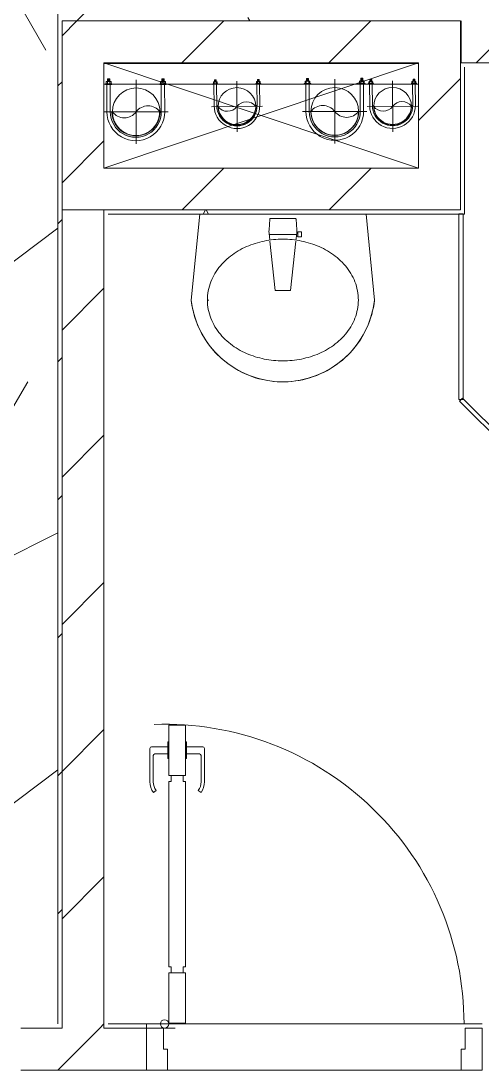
# Model space of a CAD drawing. Header units: millimetres. Extents: x 5121 to 246734, y -48180 to 129206.
# Drawn here: x 55755 to 56854, y 28837 to 31337 of the extents above; entities that cross this region are included whole.
import ezdxf

# ---------------------------------------------------------------- set-up
doc = ezdxf.new("R2010")
doc.units = ezdxf.units.MM
doc.linetypes.add('IMPORT-CENTER _3_', pattern=[10.16, 6.35, -1.27, 1.27, -1.27])
for name, color, linetype, lineweight in [('0-1', 7, 'Continuous', 5), ('0-2', 50, 'Continuous', 9), ('A-DETL-GENF-1', 50, 'Continuous', 9), ('A-DOOR-1', 253, 'Continuous', 9), ('A-DOOR-2', 50, 'Continuous', 9), ('A-FLOR-1', 50, 'Continuous', 9), ('A-FLOR-PATT-1', 9, 'Continuous', 9), ('A-GLAZ-CURT-1', 253, 'Continuous', 9), ('A-GLAZ-CURT-2', 50, 'Continuous', 9), ('A-WALL-1', 250, 'Continuous', 18), ('A-WALL-2', 50, 'Continuous', 9), ('A-WALL-PATT-1', 9, 'Continuous', 9), ('A-WALL-PATT-2', 50, 'Continuous', 9), ('A-WALL-PATT-3', 111, 'Continuous', 9), ('G-IMPT', 8, 'Continuous', 9), ('G-IMPT-2', 8, 'IMPORT-CENTER _3_', 9), ('I-WALL-1', 50, 'Continuous', 9), ('M-EQPM', 50, 'Continuous', 9), ('P-SANR-FIXT-1', 253, 'Continuous', 9), ('P-SANR-FIXT-2', 221, 'Continuous', 9)]:
    doc.layers.add(name, color=color, linetype=linetype, lineweight=lineweight)
pattern_1 = [(45, (0, 0), (-175.3625, 175.3625), [])]
pattern_2 = [(0, (0, 0), (1259.84, 314.96), [103.937, -840.943, 103.937, -840.943, -5039.36]), (0, (0, 0), (1259.84, 314.96), [-1889.76, 103.937, -1785.823, 103.937, -840.943, -2204.72]), (0, (0, 0), (1259.84, 314.96), [-4724.4, 103.937, -525.983, 103.937, -1470.863]), (120, (472.44, 157.48), (-902.6834, 933.5734), [103.937, -840.943, 103.937, -5880.303]), (120, (472.44, 157.48), (-902.6834, 933.5734), [-1048.817, -840.943, 103.937, -1785.823, -3149.6]), (120, (472.44, 157.48), (-902.6834, 933.5734), [-3779.52, 103.937, -840.943, 103.937, -2100.783]), (120, (472.44, 157.48), (-902.6834, 933.5734), [-4828.337, -525.983, 103.937, -1470.863]), (240, (629.92, 787.4), (-357.1566, -1248.5334), [103.937, -840.943, 103.937, -5880.303]), (240, (629.92, 787.4), (-357.1566, -1248.5334), [-1048.817, -840.943, 103.937, -1785.823, -3149.6]), (240, (629.92, 787.4), (-357.1566, -1248.5334), [-3779.52, 103.937, -840.943, 103.937, -2100.783]), (240, (629.92, 787.4), (-357.1566, -1248.5334), [-4828.337, -525.983, 103.937, -1470.863])]

# ---------------------------------------------------------------- blocks, each defined once
blk = doc.blocks.new('DOOR_CW_01 CANH MO-PANEL KINH - DIG_02-800x2200-CỬA NHÔM KÍNH-400864-TKCS_MB TỔNG THỂ TẦNG 1')
at = {"layer": 'A-DETL-GENF-1'}
for p, q in [((-347, 772), (-307, 772)), ((-347, 652), (-347, 772)), ((-307, 772), (-307, 652)), ((-349, 731.8), (-347, 731.8)), ((-349, 692.2), (-349, 731.8)), ((-347, 692.2), (-347, 731.8)), ((-307, 692.2), (-307, 731.8)), ((-305, 731.8), (-307, 731.8)), ((-305, 692.2), (-305, 731.8)), ((-392, 637), (-392, 716.5)), ((-349, 720.5), (-388, 720.5)), ((-349, 703.5), (-380, 703.5)), ((-305, 720.5), (-266, 720.5)), ((-305, 703.5), (-274, 703.5)), ((-262, 637), (-262, 716.5)), ((-384, 699.5), (-384, 637)), ((-347, 692.2), (-349, 692.2)), ((-307, 692.2), (-305, 692.2)), ((-270, 699.5), (-270, 637)), ((-307, 652), (-347, 652)), ((-313, 652), (-341, 652)), ((-341, 652), (-341, 638)), ((-313, 638), (-313, 652)), ((-347, 638), (-341, 638)), ((-347, 638), (-347, 196)), ((-307, 638), (-313, 638)), ((-307, 196), (-307, 638)), ((-383.9, 611.2), (-377.3, 615.8)), ((-270.1, 611.2), (-276.7, 615.8)), ((-347, 196), (-341, 196)), ((-307, 182), (-347, 182)), ((-347, 182), (-347, 62)), ((-341, 196), (-341, 182)), ((-341, 182), (-313, 182)), ((-307, 196), (-313, 196)), ((-313, 182), (-313, 196)), ((-307, 62), (-307, 182)), ((-347, 62), (-307, 62))]:
    blk.add_line(p, q, dxfattribs=at)
blk.add_circle((-357, 60), 10, dxfattribs=at)
for centre, radius, start, end in [((-357, 60), 714, 360, 92), ((-388, 716.5), 4, 90, 180), ((-380, 699.5), 4, 90, 180), ((-274, 699.5), 4, 0, 90), ((-266, 716.5), 4, 0, 90), ((-347, 637), 45, 180, 215), ((-347, 637), 37, 180, 215), ((-307, 637), 37, 325, 0), ((-307, 637), 45, 325, 0)]:
    blk.add_arc(centre, radius, start, end, dxfattribs=at)
at = {"layer": 'A-DOOR-2'}
for p, q in [((-360, 50), (-400, 50)), ((-400, 50), (-400, -50)), ((-360, 0), (-360, 50)), ((-357, 50), (-332, 50)), ((400, 50), (360, 50)), ((360, 50), (360, 0)), ((400, -50), (400, 50)), ((-350, 0), (-360, 0)), ((-350, -50), (-350, 0)), ((360, 0), (350, 0)), ((350, 0), (350, -50)), ((-400, -50), (-350, -50)), ((350, -50), (400, -50))]:
    blk.add_line(p, q, dxfattribs=at)
blk = doc.blocks.new('bonruatreo - Chậu rửa-V51-TKCS_MB TỔNG THỂ TẦNG 1')
at = {"layer": 'P-SANR-FIXT-1'}
for p, q in [((-218.6, 205), (-198.4, 0)), ((180.6, 205), (176.4, 205)), ((198.4, 0), (218.6, 205)), ((-198.4, 0), (198.4, 0)), ((165, 0), (-165, 0))]:
    blk.add_line(p, q, dxfattribs=at)
at = {"layer": 'P-SANR-FIXT-1', "flags": 128}
blk.add_lwpolyline([(-218.6, 205), (-217.4, 213.7), (-215.9, 222.4), (-214, 231), (-211.8, 239.5), (-209.3, 247.9), (-206.4, 256.2), (-203.2, 264.4), (-199.6, 272.5), (-195.8, 280.4), (-191.6, 288.1), (-187.1, 295.7), (-182.3, 303.1), (-177.3, 310.3), (-171.9, 317.3), (-166.3, 324.1), (-160.4, 330.6), (-154.2, 336.9), (-147.8, 342.9), (-141.2, 348.7), (-134.3, 354.2), (-127.3, 359.4), (-120, 364.4), (-112.5, 369), (-104.9, 373.4), (-97.1, 377.4), (-89.1, 381.2), (-81, 384.6), (-72.7, 387.6), (-64.4, 390.4), (-55.9, 392.8), (-47.3, 394.8), (-38.7, 396.6), (-30, 397.9), (-21.3, 399), (-12.5, 399.6), (-3.7, 400), (5.1, 399.9), (13.9, 399.6), (22.6, 398.8), (31.4, 397.8), (40.1, 396.3), (48.7, 394.5), (57.2, 392.4), (65.7, 390), (74, 387.2), (82.2, 384.1), (90.3, 380.6), (98.3, 376.8), (106.1, 372.7), (113.7, 368.3), (121.1, 363.6), (128.4, 358.7), (135.4, 353.4), (142.2, 347.8), (148.8, 342), (155.2, 335.9), (161.3, 329.6), (167.2, 323), (172.8, 316.2), (178.1, 309.2), (183.1, 302), (187.8, 294.6), (192.2, 287), (196.4, 279.2), (200.2, 271.3), (203.7, 263.2), (206.8, 255), (209.7, 246.6), (212.2, 238.2), (214.3, 229.7), (216.1, 221.1), (217.6, 212.4), (218.6, 205)], dxfattribs=at)
at = {"layer": 'P-SANR-FIXT-1'}
blk.add_arc((0, 180), 220, 6.525, 173.475, dxfattribs=at)
for points in [[(-180, 205), (-180, 212.4), (-178.6, 227.3), (-172.4, 248.8), (-162.5, 268.9), (-149.4, 287), (-133.8, 303), (-116.1, 316.6), (-96.9, 327.9), (-76.5, 336.8), (-55.2, 343.5), (-33.3, 347.9), (-11.2, 350.1), (11.1, 350.1), (33.3, 347.9), (55.2, 343.5), (76.5, 336.8), (96.9, 327.9), (116.1, 316.6), (133.8, 302.9), (149.5, 287), (162.5, 268.8), (172.4, 248.8), (178.6, 227.3), (180, 212.4), (180, 205)], [(180, 205), (180, 197.6), (178.6, 182.7), (172.4, 161.2), (162.5, 141.2), (149.5, 123), (133.8, 107.1), (116.1, 93.4), (96.9, 82.1), (76.5, 73.2), (55.2, 66.5), (33.3, 62.1), (11.1, 59.9), (-11.2, 59.9), (-33.3, 62.1), (-55.2, 66.5), (-76.5, 73.2), (-96.9, 82.1), (-116.1, 93.4), (-133.8, 107), (-149.4, 123), (-162.5, 141.1), (-172.4, 161.2), (-178.6, 182.7), (-180, 197.6), (-180, 205)]]:
    blk.add_open_spline(points, degree=3, dxfattribs=at)
at = {"layer": 'P-SANR-FIXT-2'}
for p, q in [((-18.5, 182.5), (-30.9, 65)), ((18.5, 182.5), (-18.5, 182.5)), ((30.9, 65), (18.5, 182.5)), ((-35.6, 54.2), (-44.7, 54.2)), ((-44.7, 54.2), (-44.7, 42.8)), ((-35.6, 52.9), (-35.6, 54.2)), ((-32.2, 52.9), (-35.6, 52.9)), ((-35.6, 44.2), (-35.6, 52.9)), ((-32.2, 52.9), (-33.1, 44.2)), ((-31.2, 62.3), (-32.2, 52.9)), ((33, 45.4), (31.2, 62.3)), ((-44.7, 42.8), (-35.6, 42.8)), ((-35.6, 42.8), (-35.6, 44.2)), ((-35.6, 44.2), (-33.1, 44.2)), ((-33, 37.3), (-31.4, 12.2)), ((32.7, 48.5), (-32.7, 48.5)), ((31.4, 12.2), (33, 37.3)), ((-30.2, 11), (30.2, 11))]:
    blk.add_line(p, q, dxfattribs=at)
for centre, radius, start, end in [((5.5, 41.4), 38.7, 175.8543, 186.034), ((-5.5, 41.4), 38.7, 353.966, 6.034), ((-30.1, 12.3), 1.3, 183.5997, 268.7722), ((30.1, 12.3), 1.3, 271.2278, 356.4003)]:
    blk.add_arc(centre, radius, start, end, dxfattribs=at)
blk = doc.blocks.new('System Panel - Glazed-579637-TKCS_MB TỔNG THỂ TẦNG 1')
at = {"layer": 'A-GLAZ-CURT-2'}
for p, q in [((352.2, 5), (-352.2, 5)), ((-352.2, 5), (-352.2, -5)), ((352.2, -5), (352.2, 5)), ((-352.2, -5), (352.2, -5))]:
    blk.add_line(p, q, dxfattribs=at)
blk = doc.blocks.new('System Panel - Glazed-919683-TKCS_MB TỔNG THỂ TẦNG 1')
at = {"layer": 'A-GLAZ-CURT-2'}
for p, q in [((221.2, 5), (-221.2, 5)), ((-221.2, 5), (-221.2, -5)), ((221.2, -5), (221.2, 5)), ((-221.2, -5), (221.2, -5))]:
    blk.add_line(p, q, dxfattribs=at)
blk = doc.blocks.new('NCV_TKTC_TANG 1_rvt-1-TKCS_MB TỔNG THỂ TẦNG 1')
at = {"layer": 'A-FLOR-PATT-1'}
h = blk.add_hatch(dxfattribs=at)
h.set_pattern_fill('FP_5', color=256, style=0, pattern_type=2)
h.set_pattern_definition([(0, (0, 0), (2519.68, 629.92), [103.937, -1785.823, 103.937, -1785.823, -10078.72]), (0, (0, 0), (2519.68, 629.92), [-3779.52, 103.937, -3675.583, 103.937, -1785.823, -4409.44]), (0, (0, 0), (2519.68, 629.92), [-9448.8, 103.937, -1155.903, 103.937, -3045.663]), (120, (944.9, 314.96), (-1805.367, 1867.147), [103.937, -1785.823, 103.937, -11864.543]), (120, (944.9, 314.96), (-1805.367, 1867.147), [-1993.697, -1785.823, 103.937, -3675.583, -6299.2]), (120, (944.9, 314.96), (-1805.367, 1867.147), [-7559.04, 103.937, -1785.823, 103.937, -4305.503]), (120, (944.9, 314.96), (-1805.367, 1867.147), [-9552.737, -1155.903, 103.937, -3045.663]), (240, (1259.84, 1574.8), (-714.313, -2497.067), [103.937, -1785.823, 103.937, -11864.543]), (240, (1259.84, 1574.8), (-714.313, -2497.067), [-1993.697, -1785.823, 103.937, -3675.583, -6299.2]), (240, (1259.84, 1574.8), (-714.313, -2497.067), [-7559.04, 103.937, -1785.823, 103.937, -4305.503]), (240, (1259.84, 1574.8), (-714.313, -2497.067), [-9552.737, -1155.903, 103.937, -3045.663])])
h.paths.add_polyline_path([(54854.6, 28936.9), (55842.6, 28936.9), (55842.6, 32436.9), (55852.6, 32436.9), (55852.6, 33236.9), (55842.6, 33236.9), (55842.6, 33326.9), (54437.6, 33326.9), (54437.6, 32776.9), (52987.6, 32776.9), (52986.3, 32226.9), (53312.9, 32226.8), (53312.9, 31776.8), (54801.5, 31776.8), (54830.2, 31773), (54857, 31761.9), (54880, 31744.2), (54897.7, 31721.2), (54908.8, 31694.4), (54912.6, 31665.7), (54912.6, 30238.2), (54908.8, 30209.5), (54897.7, 30182.7), (54880, 30159.7), (54857, 30142), (54830.2, 30130.9), (54801.5, 30127.1), (53312.9, 30127.1), (53312.9, 29677.1), (52862.6, 29677.1), (52862.6, 28936.9), (54552.6, 28936.9)])
h = blk.add_hatch(dxfattribs=at)
h.set_pattern_fill('FP_4', color=256, style=0, pattern_type=2)
h.set_pattern_definition([(216.87, (516.46, 1291.15), (3873.4454, 2582.3069), [645.575, -5810.175]), (206.565, (1291.15, 903.8), (-1291.1515, -1291.149), [1443.55, -1443.55]), (198.435, (1291.15, 258.23), (-2582.2983, -1291.1527), [816.596, -3266.38])])
h.paths.add_polyline_path([(54854.6, 28936.9), (55842.6, 28936.9), (55842.6, 32436.9), (55852.6, 32436.9), (55852.6, 33236.9), (55842.6, 33236.9), (55842.6, 33326.9), (54437.6, 33326.9), (54437.6, 32776.9), (52987.6, 32776.9), (52986.3, 32226.9), (53312.9, 32226.8), (53312.9, 31776.8), (54801.5, 31776.8), (54830.2, 31773), (54857, 31761.9), (54880, 31744.2), (54897.7, 31721.2), (54908.8, 31694.4), (54912.6, 31665.7), (54912.6, 30238.2), (54908.8, 30209.5), (54897.7, 30182.7), (54880, 30159.7), (54857, 30142), (54830.2, 30130.9), (54801.5, 30127.1), (53312.9, 30127.1), (53312.9, 29677.1), (52862.6, 29677.1), (52862.6, 28936.9), (54552.6, 28936.9)])
at = {"layer": 'A-WALL-PATT-1'}
h = blk.add_hatch(dxfattribs=at)
h.set_pattern_fill('FP_2', color=256, style=0, pattern_type=2)
h.set_pattern_definition(pattern_1)
h.paths.add_polyline_path([(55952.6, 31336.9), (55952.6, 32436.9), (55852.6, 32436.9), (55852.6, 31336.9), (55948.3, 31336.9)])
h.paths.add_polyline_path([(55952.6, 33236.9), (55952.6, 33336.9), (55852.6, 33336.9), (55852.6, 33236.9), (55902.6, 33236.9)])
h = blk.add_hatch(dxfattribs=at)
h.set_pattern_fill('FP_11', color=256, style=0, pattern_type=2)
h.set_pattern_definition(pattern_2)
h.paths.add_polyline_path([(56804.6, 31336.9), (57752.6, 31336.9), (57752.6, 31346.9), (55962.6, 31345.2), (55962.6, 31336.9), (56802.6, 31336.9)])
h = blk.add_hatch(dxfattribs=at)
h.set_pattern_fill('FP_2', color=256, style=0, pattern_type=2)
h.set_pattern_definition(pattern_1)
h.paths.add_polyline_path([(56978.7, 31236.9), (57652.6, 31236.9), (57652.6, 31336.9), (56804.6, 31336.9), (56804.6, 31236.9)])
h = blk.add_hatch(dxfattribs=at)
h.set_pattern_fill('FP_2', color=256, style=0, pattern_type=2)
h.set_pattern_definition(pattern_1)
h.paths.add_polyline_path([(55856.7, 28936.9), (55952.6, 28936.9), (55952.6, 30886.9), (55852.6, 30886.9), (55852.6, 28936.9)])
h = blk.add_hatch(dxfattribs=at)
h.set_pattern_fill('FP_11', color=256, style=0, pattern_type=2)
h.set_pattern_definition(pattern_2)
h.paths.add_polyline_path([(56434.3, 30876.9), (56812.6, 30876.9), (56812.6, 30886.9), (55962.6, 30886.5), (55962.6, 30876.9), (56412.5, 30876.9)])
h = blk.add_hatch(dxfattribs=at)
h.set_pattern_fill('FP_2', color=256, style=0, pattern_type=2)
h.set_pattern_definition(pattern_1)
h.paths.add_polyline_path([(52862.6, 28836.9), (54352.6, 28836.9), (54352.6, 28936.9), (52852.6, 28936.9), (52852.6, 28836.9)])
h.paths.add_polyline_path([(57652.6, 28836.9), (57652.6, 28936.9), (56854.2, 28936.9), (56854.2, 28836.9), (57596, 28836.9)])
h.paths.add_polyline_path([(55852.6, 28836.9), (56054.2, 28836.9), (56054.2, 28936.9), (55754.6, 28936.9), (55754.6, 28836.9)])
h.paths.add_polyline_path([(54854.6, 28836.9), (54854.6, 28936.9), (54552.6, 28936.9), (54552.6, 28836.9)])
h = blk.add_hatch(dxfattribs=at)
h.set_pattern_fill('FP_11', color=256, style=0, pattern_type=2)
h.set_pattern_definition(pattern_2)
h.paths.add_polyline_path([(57723.5, 28936.9), (57752.6, 28936.9), (57752.6, 28946.9), (56854.2, 28946.9), (56854.2, 28936.9), (57652.6, 28936.9)])
h.paths.add_polyline_path([(56054.2, 28936.9), (56054.2, 28946.9), (55962.6, 28944.4), (55962.6, 28936.9)])
at = {"layer": 'A-WALL-PATT-2'}
h = blk.add_hatch(dxfattribs=at)
h.set_pattern_fill('FP_10', color=256, style=0, pattern_type=2)
h.set_pattern_definition([(45, (0, 0), (-164.4023, 164.4023), [])])
h.paths.add_polyline_path([(55852.6, 28936.9), (55852.6, 32436.9), (55842.6, 32436.9), (55842.6, 28936.9)])
h.paths.add_polyline_path([(55852.6, 33236.9), (55852.6, 33336.9), (55842.6, 33336.9), (55842.6, 33236.9)])
at = {"layer": 'A-FLOR-1'}
blk.add_line((56804.2, 28836.9), (56104.2, 28836.9), dxfattribs=at)
at = {"layer": 'A-WALL-1'}
for p, q in [((55842.6, 32436.9), (55842.6, 28946.9)), ((55852.6, 28936.9), (55852.6, 31336.9)), ((56804.6, 31336.9), (56804.6, 31236.9)), ((56802.6, 31226.9), (56802.6, 30886.9)), ((56804.6, 31236.9), (57652.6, 31236.9)), ((56812.6, 30886.9), (56812.6, 31226.9)), ((55852.6, 30886.9), (55852.6, 28936.9)), ((55952.6, 30886.9), (55852.6, 30886.9)), ((55952.6, 28936.9), (55952.6, 30886.9)), ((56802.6, 30886.9), (55962.6, 30886.9)), ((55962.6, 30876.9), (56180.8, 30876.9)), ((56577.6, 30876.9), (56812.6, 30876.9)), ((56812.6, 30876.9), (56812.6, 30886.9)), ((55852.6, 28936.9), (55842.6, 28936.9)), ((55842.6, 28936.9), (55852.6, 28936.9)), ((55962.6, 28936.9), (55952.6, 28936.9)), ((56054.2, 28946.9), (55962.6, 28946.9)), ((56054.2, 28936.9), (56054.2, 28946.9))]:
    blk.add_line(p, q, dxfattribs=at)
at = {"layer": 'A-WALL-2'}
for p, q in [((55842.6, 28936.9), (55754.6, 28936.9)), ((56054.2, 28936.9), (55962.6, 28936.9)), ((55962.6, 28936.9), (56054.2, 28936.9)), ((55754.6, 28836.9), (56054.2, 28836.9)), ((56804.2, 28836.9), (56104.2, 28836.9))]:
    blk.add_line(p, q, dxfattribs=at)
at = {"layer": 'I-WALL-1'}
blk.add_line((56054.2, 28946.9), (56854.2, 28946.9), dxfattribs=at)
at = {"layer": 'A-DOOR-1'}
blk.add_blockref('DOOR_CW_01 CANH MO-PANEL KINH - DIG_02-800x2200-CỬA NHÔM KÍNH-400864-TKCS_MB TỔNG THỂ TẦNG 1', (56454.2, 28886.9), dxfattribs=at)
at = {"layer": 'A-GLAZ-CURT-1'}
for name, p, rotation in [('System Panel - Glazed-919683-TKCS_MB TỔNG THỂ TẦNG 1', (56804.2, 30655.8), 90), ('System Panel - Glazed-579637-TKCS_MB TỔNG THỂ TẦNG 1', (57053.2, 30185.6), 134.9999999999997)]:
    blk.add_blockref(name, p, dxfattribs=dict(at, rotation=rotation))
at = {"layer": 'P-SANR-FIXT-1', "rotation": 180}
blk.add_blockref('bonruatreo - Chậu rửa-V51-TKCS_MB TỔNG THỂ TẦNG 1', (56379.2, 30876.9), dxfattribs=at)
blk = doc.blocks.new('TKTC_XREF_251221_MB TANG 1 - TKTC_XREF_260130_MB TANG 1_dwg_CUM U_DN100-V206-TKCS_MB TỔNG THỂ TẦNG 1')
at = {"layer": 'G-IMPT'}
for p, q in [((-79.1, 66.6), (-79.1, 63.4)), ((-76.6, 66.6), (-76.6, 63.4)), ((-74.6, 66.6), (-74.6, 63.4)), ((-72.7, 69.3), (-72.7, 60.7)), ((-66.9, 67.9), (-71.7, 67.9)), ((-65, 69), (0, 69)), ((-66.9, 62.1), (-71.7, 62.1)), ((-72.7, -60.7), (-72.7, -69.3)), ((-66.9, -62.1), (-71.7, -62.1)), ((-79.1, -63.4), (-79.1, -66.6)), ((-76.6, -63.4), (-76.6, -66.6)), ((-74.6, -63.4), (-74.6, -66.6)), ((-66.9, -67.9), (-71.7, -67.9)), ((-65, -69), (0, -69))]:
    blk.add_line(p, q, dxfattribs=at)
at = {"layer": 'G-IMPT', "flags": 128}
for points in [[(-72.7, 67.6), (-78.1, 67.6), (-78.1, 62.4), (-72.7, 62.4)], [(-71.7, 59.2), (-66.9, 59.2), (-66.9, 70.8), (-71.7, 70.8)], [(-66.9, 70.8), (-66.9, 72.7), (-65, 72.7), (-65, 57.3), (-66.9, 57.3), (-66.9, 59.2)], [(-65, 61), (0, 61), (0, 57)], [(-72.7, -62.4), (-78.1, -62.4), (-78.1, -67.6), (-72.7, -67.6)], [(-71.7, -70.8), (-66.9, -70.8), (-66.9, -59.2), (-71.7, -59.2)], [(-66.9, -59.2), (-66.9, -57.3), (-65, -57.3), (-65, -72.7), (-66.9, -72.7), (-66.9, -70.8)], [(-65, -61), (0, -61), (0, -57)]]:
    blk.add_lwpolyline(points, dxfattribs=at)
at = {"layer": 'G-IMPT'}
for centre, radius, start, end in [((-78.1, 66.6), 0.96, 90, 180), ((-78.1, 63.4), 0.96, 180, 270), ((-71.1, 69.3), 1.56, 112.6199, 247.3801), ((-67.9, 65), 4.8, 143.1301, 216.8699), ((0, 0), 69, 270, 90), ((-71.1, 60.7), 1.56, 112.6199, 247.3801), ((0, 0), 61, 270, 90), ((0, 0), 57, 270, 90), ((-78.1, -63.4), 0.96, 90, 180), ((-71.1, -60.7), 1.56, 112.6199, 247.3801), ((-67.9, -65), 4.8, 143.1301, 216.8699), ((-78.1, -66.6), 0.96, 180, 270), ((-71.1, -69.3), 1.56, 112.6199, 247.3801)]:
    blk.add_arc(centre, radius, start, end, dxfattribs=at)
blk = doc.blocks.new('TKTC_XREF_251221_MB TANG 1 - TKTC_XREF_260130_MB TANG 1_dwg_$cc-4202117-TKCS_MB TỔNG THỂ TẦNG 1')
at = {"layer": 'G-IMPT'}
blk.add_circle((0, 0), 0.5, dxfattribs=at)
for centre, radius, start, end in [((0, 0), 0.5, 90, 270), ((0.188, 0.25), 0.313, 126.8699, 233.1301), ((-0.188, -0.25), 0.313, 306.8699, 53.1301)]:
    blk.add_arc(centre, radius, start, end, dxfattribs=at)
at = {"layer": 'G-IMPT-2'}
for p, q in [((0, -0.673), (0, 0.673)), ((-0.673, 0), (0.673, 0))]:
    blk.add_line(p, q, dxfattribs=at)
blk = doc.blocks.new('TKTC_XREF_251221_MB TANG 1 - TKTC_XREF_260130_MB TANG 1_dwg_$cc-4202122-TKCS_MB TỔNG THỂ TẦNG 1')
at = {"layer": 'G-IMPT'}
blk.add_circle((0, 0), 0.5, dxfattribs=at)
for centre, radius, start, end in [((0, 0), 0.5, 90, 270), ((0.188, 0.25), 0.313, 126.8699, 233.1301), ((-0.188, -0.25), 0.313, 306.8699, 53.1301)]:
    blk.add_arc(centre, radius, start, end, dxfattribs=at)
at = {"layer": 'G-IMPT-2'}
for p, q in [((0, -0.673), (0, 0.673)), ((-0.673, 0), (0.673, 0))]:
    blk.add_line(p, q, dxfattribs=at)
blk = doc.blocks.new('TKTC_XREF_251221_MB TANG 1 - TKTC_XREF_260130_MB TANG 1_dwg_CUM U_DN100-V207-TKCS_MB TỔNG THỂ TẦNG 1')
at = {"layer": 'G-IMPT'}
blk.add_hatch(color=256, dxfattribs=at).paths.add_polyline_path([(0, 61), (0, 57), (25.4, 50.7), (36.6, 43.1), (47.8, 30.5), (54.6, 15.8), (55.1, 14.6), (57, 0), (52.8, -20.2), (43.1, -36.6), (30.5, -47.8), (15.8, -54.6), (14.7, -55.1), (0, -58.9), (0, -61), (28.5, -53.7), (40.3, -45.3), (45.3, -40.3), (53.7, -28.5), (59.1, -14.8), (61, 0), (53.7, 28.5), (45.3, 40.3), (32.5, 51.3), (25.1, 55), (14.8, 59.1)])
for p, q in [((-79.1, 66.6), (-79.1, 63.4)), ((-76.6, 66.6), (-76.6, 63.4)), ((-74.6, 66.6), (-74.6, 63.4)), ((-72.7, 69.3), (-72.7, 60.7)), ((-66.9, 67.9), (-71.7, 67.9)), ((-66.9, 62.1), (-71.7, 62.1)), ((-65, 69), (0, 69)), ((-79.1, -63.4), (-79.1, -66.6)), ((-76.6, -63.4), (-76.6, -66.6)), ((-74.6, -63.4), (-74.6, -66.6)), ((-72.7, -60.7), (-72.7, -69.3)), ((-66.9, -62.1), (-71.7, -62.1)), ((-66.9, -67.9), (-71.7, -67.9)), ((-65, -69), (0, -69))]:
    blk.add_line(p, q, dxfattribs=at)
at = {"layer": 'G-IMPT', "flags": 128}
for points in [[(-72.7, 67.6), (-78.1, 67.6), (-78.1, 62.4), (-72.7, 62.4)], [(-71.7, 59.2), (-66.9, 59.2), (-66.9, 70.8), (-71.7, 70.8)], [(-66.9, 70.8), (-66.9, 72.7), (-65, 72.7), (-65, 57.3), (-66.9, 57.3), (-66.9, 59.2)], [(-65, 61), (0, 61), (0, 57)], [(-72.7, -62.4), (-78.1, -62.4), (-78.1, -67.6), (-72.7, -67.6)], [(-71.7, -70.8), (-66.9, -70.8), (-66.9, -59.2), (-71.7, -59.2)], [(-66.9, -59.2), (-66.9, -57.3), (-65, -57.3), (-65, -72.7), (-66.9, -72.7), (-66.9, -70.8)], [(-65, -61), (0, -61), (0, -57)]]:
    blk.add_lwpolyline(points, dxfattribs=at)
at = {"layer": 'G-IMPT'}
for centre, radius, start, end in [((-78.1, 66.6), 0.96, 90, 180), ((-78.1, 63.4), 0.96, 180, 270), ((-71.1, 69.3), 1.56, 112.6199, 247.3801), ((-67.9, 65), 4.8, 143.1301, 216.8699), ((-71.1, 60.7), 1.56, 112.6199, 247.3801), ((0, 0), 69, 270, 90), ((0, 0), 61, 270, 90), ((0, 0), 57, 270, 90), ((-78.1, -63.4), 0.96, 90, 180), ((-78.1, -66.6), 0.96, 180, 270), ((-71.1, -60.7), 1.56, 112.6199, 247.3801), ((-67.9, -65), 4.8, 143.1301, 216.8699), ((-71.1, -69.3), 1.56, 112.6199, 247.3801)]:
    blk.add_arc(centre, radius, start, end, dxfattribs=at)
blk = doc.blocks.new('TKTC_XREF_251221_MB TANG 1 - TKTC_XREF_260130_MB TANG 1_dwg_$cc-V298-TKCS_MB TỔNG THỂ TẦNG 1')
at = {"layer": 'G-IMPT'}
blk.add_circle((0, 0), 0.5, dxfattribs=at)
for centre, radius, start, end in [((0, 0), 0.5, 90, 270), ((0.188, 0.25), 0.313, 126.8699, 233.1301), ((-0.188, -0.25), 0.313, 306.8699, 53.1301)]:
    blk.add_arc(centre, radius, start, end, dxfattribs=at)
at = {"layer": 'G-IMPT-2'}
for p, q in [((0, -0.673), (0, 0.673)), ((-0.673, 0), (0.673, 0))]:
    blk.add_line(p, q, dxfattribs=at)
blk = doc.blocks.new('TKTC_XREF_251221_MB TANG 1 - TKTC_XREF_260130_MB TANG 1_dwg_$cc-4202118-TKCS_MB TỔNG THỂ TẦNG 1')
at = {"layer": 'G-IMPT'}
blk.add_circle((0, 0), 0.5, dxfattribs=at)
for centre, radius, start, end in [((0, 0), 0.5, 90, 270), ((0.188, 0.25), 0.313, 126.8699, 233.1301), ((-0.188, -0.25), 0.313, 306.8699, 53.1301)]:
    blk.add_arc(centre, radius, start, end, dxfattribs=at)
at = {"layer": 'G-IMPT-2'}
for p, q in [((0, -0.673), (0, 0.673)), ((-0.673, 0), (0.673, 0))]:
    blk.add_line(p, q, dxfattribs=at)
blk = doc.blocks.new('TKTC_XREF_251221_MB TANG 1 - TKTC_XREF_260130_MB TANG 1_dwg-4202109-TKCS_MB TỔNG THỂ TẦNG 1')
at = {"layer": 'G-IMPT'}
blk.add_line((-147199, -370111), (-146449.1, -370111), dxfattribs=at)
at = {"layer": 'G-IMPT', "flags": 128}
blk.add_lwpolyline([(-146449.1, -370110.2), (-146449.4, -370160.2), (-147199, -370160.2)], dxfattribs=at)
for name, p, xscale, yscale, zscale, rotation in [('TKTC_XREF_251221_MB TANG 1 - TKTC_XREF_260130_MB TANG 1_dwg_$cc-V298-TKCS_MB TỔNG THỂ TẦNG 1', (-147122.3, -370226.1), 113.7150000000092, 113.7150000000092, 113.7150000000092, 90.04476088158539), ('TKTC_XREF_251221_MB TANG 1 - TKTC_XREF_260130_MB TANG 1_dwg_CUM U_DN100-V207-TKCS_MB TỔNG THỂ TẦNG 1', (-147123.2, -370226.1), 0.9975000000000005, 0.9975000000000005, 0.9975000000000005, 270.0467435561337), ('TKTC_XREF_251221_MB TANG 1 - TKTC_XREF_260130_MB TANG 1_dwg_CUM U_DN100-V207-TKCS_MB TỔNG THỂ TẦNG 1', (-146648.8, -370225.2), 0.9974999999999966, 0.9974999999999966, 0.9974999999999966, 270.0467435564909), ('TKTC_XREF_251221_MB TANG 1 - TKTC_XREF_260130_MB TANG 1_dwg_$cc-4202118-TKCS_MB TỔNG THỂ TẦNG 1', (-146882, -370213.5), 90.00000000005132, 90.00000000005132, 90.00000000005132, 90.41977899777609), ('TKTC_XREF_251221_MB TANG 1 - TKTC_XREF_260130_MB TANG 1_dwg_$cc-4202117-TKCS_MB TỔNG THỂ TẦNG 1', (-146510.9, -370213.1), 90.00000000005132, 90.00000000005132, 90.00000000005132, 90.41977899777609)]:
    blk.add_blockref(name, p, dxfattribs=dict(xscale=xscale, yscale=yscale, zscale=zscale, rotation=rotation))
at = {"extrusion": (0, 0, -1)}
for name, p, xscale, yscale, zscale, rotation in [('TKTC_XREF_251221_MB TANG 1 - TKTC_XREF_260130_MB TANG 1_dwg_CUM U_DN100-V206-TKCS_MB TỔNG THỂ TẦNG 1', (146882, -370211.6), 0.7894736842105256, 0.7894736842105256, -0.7894736842105254, 269.580221000629), ('TKTC_XREF_251221_MB TANG 1 - TKTC_XREF_260130_MB TANG 1_dwg_$cc-4202122-TKCS_MB TỔNG THỂ TẦNG 1', (146648.8, -370225.2), 113.7150000000092, 113.7150000000092, -113.7150000000092, 89.95325644590794), ('TKTC_XREF_251221_MB TANG 1 - TKTC_XREF_260130_MB TANG 1_dwg_CUM U_DN100-V206-TKCS_MB TỔNG THỂ TẦNG 1', (146510.9, -370211.2), 0.7894736842105256, 0.7894736842105256, -0.7894736842105254, 269.580221000629)]:
    blk.add_blockref(name, p, dxfattribs=dict(at, xscale=xscale, yscale=yscale, zscale=zscale, rotation=rotation))
blk = doc.blocks.new('TKTC_XREF_251221_MB TANG 1 - TKTC_XREF_251221_MB TANG 1-2038492-TKCS_MB TỔNG THỂ TẦNG 1')
blk.add_blockref('TKTC_XREF_251221_MB TANG 1 - TKTC_XREF_260130_MB TANG 1_dwg-4202109-TKCS_MB TỔNG THỂ TẦNG 1', (169499.1, 384109.7))

msp = doc.modelspace()

# ---------------------------------------------------------------- hatches: boundary and pattern name
at = {"layer": 'A-WALL-PATT-3'}
h = msp.add_hatch(dxfattribs=at)
h.set_pattern_fill('FP_1', color=256, style=0, pattern_type=2)
h.set_pattern_definition(pattern_1)
h.paths.add_polyline_path([(56568.5, 31236.9), (56802.6, 31236.9), (56802.6, 31336.9), (55852.6, 31336.9), (55852.6, 31236.9), (56361.3, 31236.9)])
h = msp.add_hatch(dxfattribs=at)
h.set_pattern_fill('FP_1', color=256, style=0, pattern_type=2)
h.set_pattern_definition(pattern_1)
h.paths.add_polyline_path([(55952.6, 30886.5), (55952.6, 30886.9), (55952.6, 31236.9), (55852.6, 31236.9), (55853.1, 30886.9), (55952.6, 30886.9)])
h = msp.add_hatch(dxfattribs=at)
h.set_pattern_fill('FP_1', color=256, style=0, pattern_type=2)
h.set_pattern_definition(pattern_1)
h.paths.add_polyline_path([(56702.6, 30986.5), (56802.6, 30986.5), (56802.6, 31236.9), (56702.6, 31236.9)])
h = msp.add_hatch(dxfattribs=at)
h.set_pattern_fill('FP_1', color=256, style=0, pattern_type=2)
h.set_pattern_definition(pattern_1)
h.paths.add_polyline_path([(56756.2, 30886.5), (56802.6, 30886.9), (56802.6, 30986.5), (55952.6, 30986.5), (55953.4, 30886.5), (56702.6, 30886.5)])

# ---------------------------------------------------------------- linework, layer by layer
at = {"layer": '0-2'}
for p, q in [((55952.6, 30986.5), (56702.6, 31236.9)), ((55952.6, 31236.9), (56702.6, 30986.5))]:
    msp.add_line(p, q, dxfattribs=at)
at = {"layer": 'A-WALL-1'}
for p, q in [((56802.6, 31336.9), (55852.6, 31336.9)), ((55852.6, 31336.9), (55852.6, 30886.5)), ((56802.6, 30886.5), (56802.6, 31336.9)), ((55952.6, 31236.9), (56702.6, 31236.9)), ((55952.6, 30986.5), (55952.6, 31236.9)), ((56702.6, 31236.9), (56702.6, 30986.5)), ((56702.6, 30986.5), (55952.6, 30986.5)), ((55852.6, 30886.5), (56802.6, 30886.5))]:
    msp.add_line(p, q, dxfattribs=at)

# ---------------------------------------------------------------- block references
at = {"layer": '0-1'}
msp.add_blockref('NCV_TKTC_TANG 1_rvt-1-TKCS_MB TỔNG THỂ TẦNG 1', (0, 0), dxfattribs=at)
at = {"layer": 'M-EQPM'}
msp.add_blockref('TKTC_XREF_251221_MB TANG 1 - TKTC_XREF_251221_MB TANG 1-2038492-TKCS_MB TỔNG THỂ TẦNG 1', (33652.6, 17236.9), dxfattribs=at)

doc.saveas('drawing.dxf')
